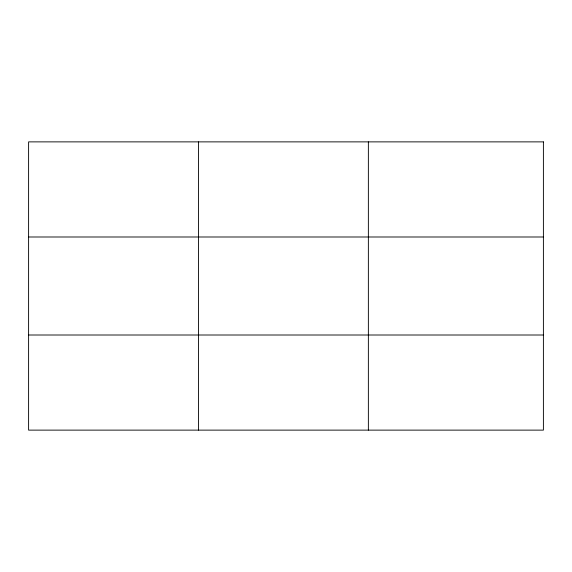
<?xml version="1.0" encoding="UTF-8"?>
<svg xmlns="http://www.w3.org/2000/svg" width="572" height="572" viewBox="0 0 572 572"><rect width="100%" height="100%" fill="white"/><g stroke="black" fill="none" stroke-linecap="round" stroke-linejoin="round"><path stroke-width="0.86" d="M198.484 430.123L198.484 141.877M368.368 430.123L368.368 141.877M28.6 236.994L543.4 236.994M28.6 335.006L543.4 335.006M543.4 141.877L543.4 430.123L28.6 430.123L28.6 141.877L543.4 141.877"/></g></svg>
